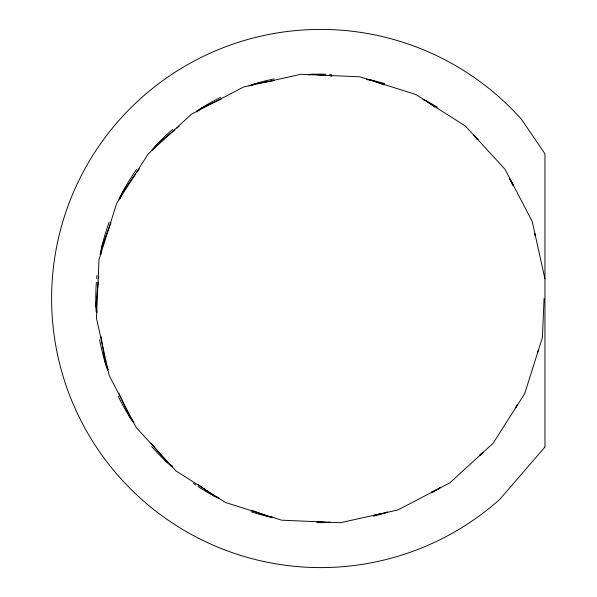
<?xml version="1.0" encoding="UTF-8"?>
<svg xmlns="http://www.w3.org/2000/svg" width="597" height="597" viewBox="0 0 597 597"><rect width="100%" height="100%" fill="white"/><g stroke="black" fill="none" stroke-linecap="round" stroke-linejoin="round"><path stroke-width="0.9" d="M544.091 298.537L542.389 337.574L524.718 393.617L493.152 443.183L449.832 482.883L397.706 510.025L340.335 522.741L281.627 520.188L225.584 502.517L176.025 470.951L136.317 427.624L109.184 375.506L96.46 318.134L99.02 259.426L116.684 203.383L148.257 153.817L191.577 114.117L243.695 86.975L301.067 74.259L359.775 76.812L415.818 94.483L465.384 126.049L505.084 169.376L532.226 221.494L544.949 278.866M98.229 281.971L95.886 305.492L97.02 312.41M98.587 278.351L98.766 276.538M100.99 254.21L101.684 247.24L110.908 222.823M119.952 198.861L122.363 192.48L135.616 174.018M136.683 172.54L139.332 168.847M152.862 150.011L156.511 144.929L174.884 129.877M516.114 406.475L517.674 404.296A224.241 224.241 0 0 1 515.905 407.535M177.003 128.146L179.122 126.407M196.801 111.93L201.801 107.841L221.211 99.065M440.205 487.324L438.243 488.936L431.549 491.958M479.421 455.212L482.846 452.407M250.568 85.804L255.143 83.737L274.292 80.595M387.177 512.01L384.893 513.039L378.52 514.084M308.798 74.931L312.91 74.259L325.589 75.52M329.611 522.114L327.126 522.517L316.38 521.45M374.886 514.681L376.7 514.383M330.119 75.968L331.925 76.147M367.051 79.647L371.162 80.058L384.169 84.961M272.232 517.054L268.874 516.718L251.65 510.219M422.848 99.565L425.93 100.729L434.788 107.094M218.853 497.831L214.107 496.047L197.98 484.458M172.6 466.235L166.563 461.899L151.645 443.683M476.913 139.079L473.481 134.877A224.241 224.241 0 0 1 478.13 139.377M509.442 178.787L513.084 185.742M134.019 422.169L129.467 416.609L118.885 393.177M108.184 369.498L105.363 363.26L100.938 336.26M534.957 235.263L534.673 233.517A224.241 224.241 0 0 1 535.196 235.278M538.143 350.432A224.241 224.241 0 0 1 537.479 353.118M482.898 452.519A224.241 224.241 0 0 1 480.331 455.183M440.586 487.465A224.241 224.241 0 0 1 431.892 492.734M387.535 512.226A224.241 224.241 0 0 1 373.274 516.218M329.895 522.412A224.241 224.241 0 0 1 316.94 522.606M272.478 517.532A224.241 224.241 0 0 1 250.979 511.741M218.203 498.182A224.241 224.241 0 0 1 198.107 486.6M195.764 485.055A224.241 224.241 0 0 1 193.435 483.488M172.04 466.869A224.241 224.241 0 0 1 151.683 446.541M133.474 422.833A224.241 224.241 0 0 1 118.251 396.244M107.624 370.312A224.241 224.241 0 0 1 99.624 339.768M96.184 311.962A224.241 224.241 0 0 1 96.356 282.247M96.662 278.515A224.241 224.241 0 0 1 96.923 275.71M100.117 254.471A224.241 224.241 0 0 1 109.094 222.263M118.975 199.055A224.241 224.241 0 0 1 136.519 169.496M151.534 150.407A224.241 224.241 0 0 1 172.57 129.437M196.346 111.326A224.241 224.241 0 0 1 220.487 97.445M248.979 85.692A224.241 224.241 0 0 1 274.053 78.908M309.224 74.401A224.241 224.241 0 0 1 325.887 74.222M329.619 74.349A224.241 224.241 0 0 1 331.492 74.438M366.655 79.05A224.241 224.241 0 0 1 384.602 83.647M423.482 99.438A224.241 224.241 0 0 1 437.191 107.191M509.592 178.6A224.241 224.241 0 0 1 513.435 184.913M544.949 446.996L499.771 499.361A269.09 269.09 0 0 1 119.84 477.563A269.09 269.09 0 0 1 141.638 97.639A269.09 269.09 0 0 1 521.569 119.437L544.949 153.817L544.949 446.996"/></g></svg>
